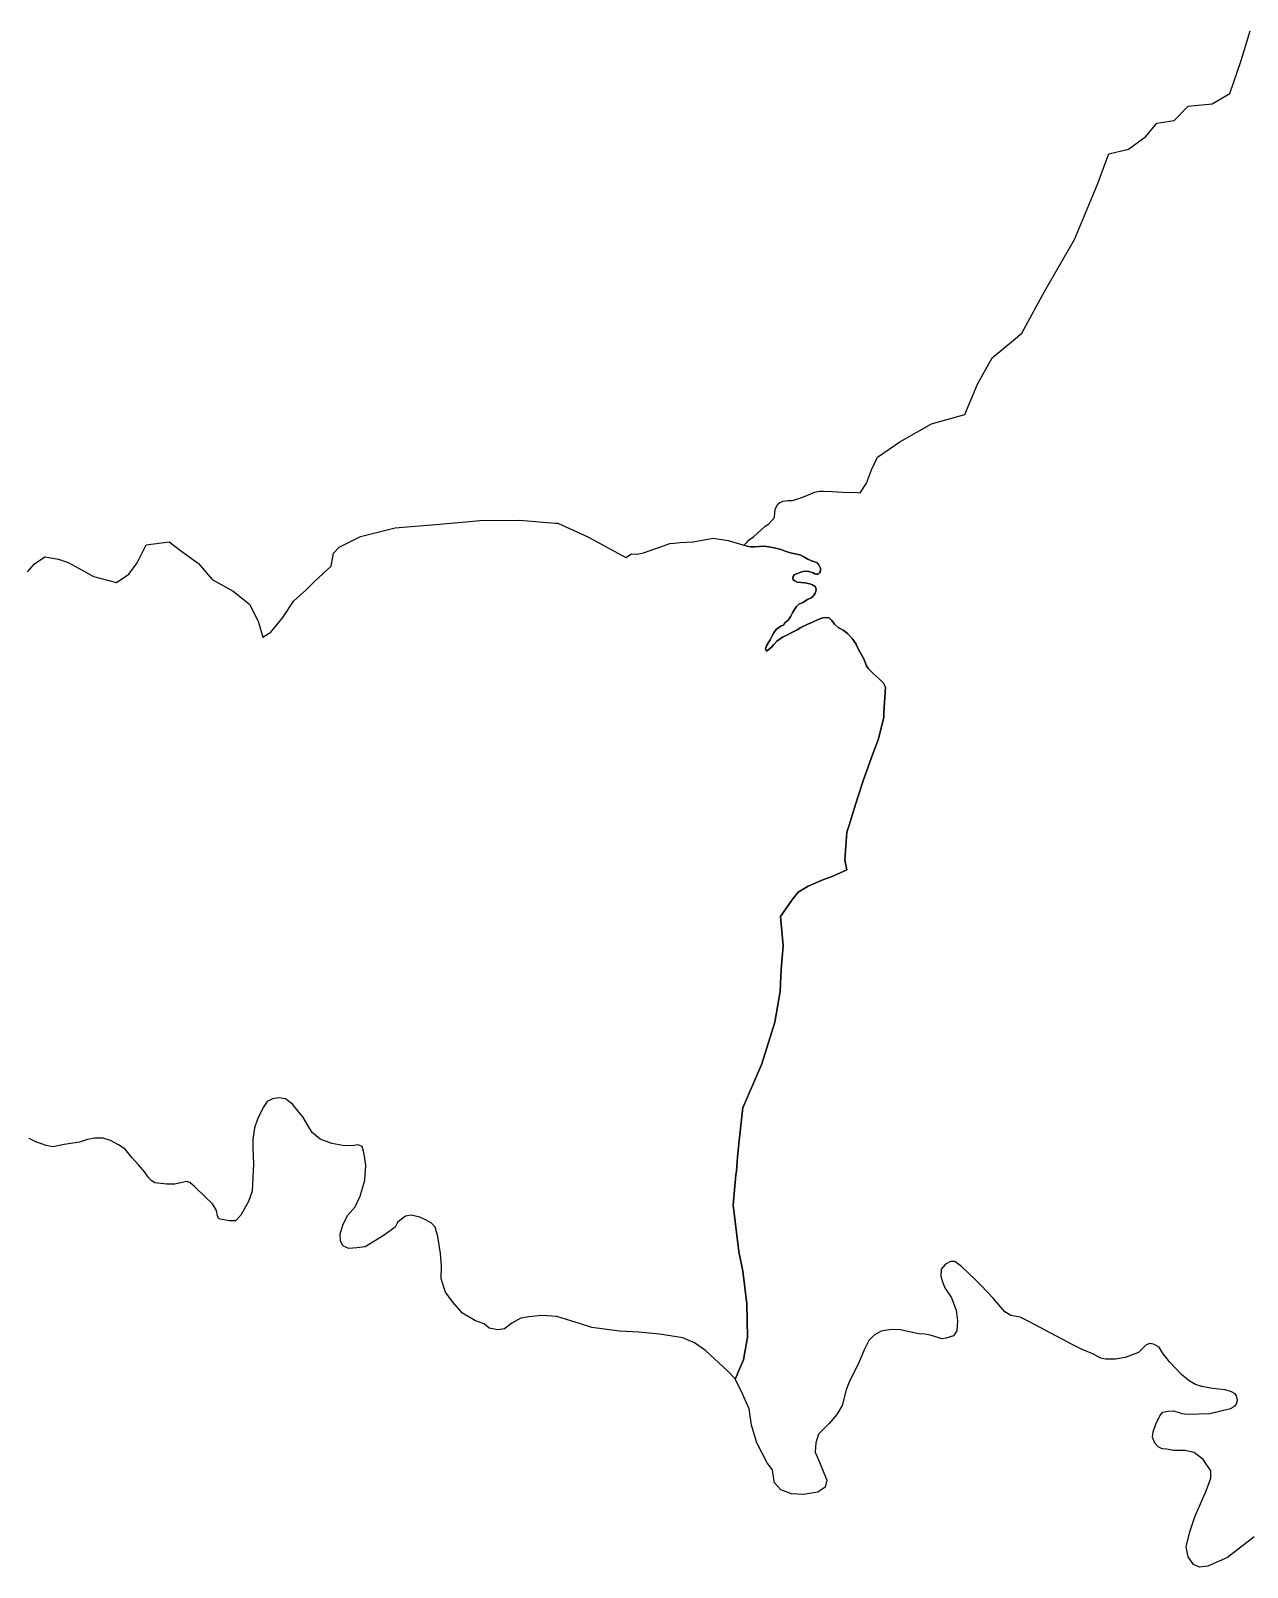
# Model space of a CAD drawing. Header units: metres. Extents: x 245125 to 394351, y 270578 to 4233311.
# Drawn here: x 289564 to 292349, y 4195822 to 4199341 of the extents above; entities that cross this region are included whole.
import ezdxf
from ezdxf.lldxf.tags import DXFTag

# ---------------------------------------------------------------- set-up
doc = ezdxf.new("R2010")
doc.units = ezdxf.units.M
doc.layers.add('ASTOTA', color=7, linetype='Continuous')
tags = doc.linetypes.add('HIDDEN', pattern=[0.375, 0.25, -0.125]).pattern_tags.tags
tags[6:7] = [DXFTag(74, 4), DXFTag(75, 0), DXFTag(340, '0'), DXFTag(46, 1.0), DXFTag(50, 0.0), DXFTag(44, 0.0), DXFTag(45, 0.0)]
tags[4:5] = [DXFTag(74, 4), DXFTag(75, 0), DXFTag(340, '0'), DXFTag(46, 1.0), DXFTag(50, 0.0), DXFTag(44, 0.0), DXFTag(45, 0.0)]

msp = doc.modelspace()

# ---------------------------------------------------------------- linework, layer by layer
at = {"layer": 'ASTOTA', "color": 253, "linetype": 'HIDDEN', "ltscale": 300}
for points in [[(292365.1, 4195891.1), (292303.8, 4195843.8), (292258.9, 4195824.2), (292239.7, 4195821.7), (292225.5, 4195828.4), (292213.4, 4195845.9), (292209.1, 4195868.4), (292217.6, 4195902.9), (292229, 4195937.5), (292255, 4195997), (292265.2, 4196025.6), (292265.5, 4196042.4), (292247.7, 4196068.7), (292227.7, 4196084.9), (292205.9, 4196088.9), (292180.3, 4196089.3), (292164.6, 4196092), (292154.4, 4196093.1), (292145.3, 4196097.9), (292137.2, 4196105.6), (292131.8, 4196119.9), (292133.8, 4196131.7), (292140, 4196149.1), (292149.1, 4196168.5), (292155.3, 4196176.7), (292167.1, 4196179.2), (292179.3, 4196180.2), (292190.6, 4196176.9), (292198.9, 4196173.8), (292213, 4196172.5), (292263, 4196174), (292310.2, 4196185.2), (292320.3, 4196190.8), (292324.6, 4196196.3), (292326.7, 4196204.4), (292324.5, 4196214.2), (292321.3, 4196219.2), (292313, 4196223.9), (292298.3, 4196227.8), (292269.6, 4196230.8), (292245.1, 4196236), (292230.3, 4196240.6), (292216.1, 4196249), (292198.1, 4196263.2), (292183.1, 4196279.5), (292170.7, 4196292.6), (292154.6, 4196313), (292147.2, 4196326), (292134.6, 4196332.5), (292124.8, 4196334.3), (292117, 4196330.3), (292099.7, 4196313.6), (292069.7, 4196301.8), (292047.1, 4196298.4), (292024.4, 4196298.7), (292013.9, 4196300.3), (291995.6, 4196310.5), (291984, 4196315.4), (291971.2, 4196320.7), (291948.4, 4196331.6), (291850.7, 4196383.5), (291828.8, 4196394.8), (291807.5, 4196398.7), (291794.3, 4196407), (291767.5, 4196437.9), (291740.1, 4196467.2), (291726.3, 4196480.6), (291694.6, 4196510.9), (291679.8, 4196521.7), (291669.5, 4196522.2), (291658.4, 4196516.3), (291648.3, 4196504.2), (291647.3, 4196488.7), (291651.5, 4196475.4), (291656.7, 4196461.9), (291671.7, 4196438.7), (291682.3, 4196410.9), (291685.5, 4196386.2), (291683.7, 4196363.1), (291676.1, 4196352), (291658.8, 4196346.3), (291650.7, 4196345.1), (291623.1, 4196353.5), (291610.8, 4196355.7), (291597.3, 4196356.4), (291578.6, 4196360.3), (291554.8, 4196365.8), (291533.4, 4196366), (291511, 4196362.6), (291494.5, 4196353), (291482.9, 4196340.9), (291471.8, 4196320), (291458.7, 4196288.6), (291438.3, 4196247.7), (291430.8, 4196228.1), (291421.7, 4196192), (291409.7, 4196171.6), (291391.8, 4196150.9), (291367.2, 4196126.9), (291361.2, 4196106.5), (291359.8, 4196085.1), (291370, 4196062.7), (291386.5, 4196021.2), (291382.6, 4196005.1), (291365.8, 4195993.8), (291333.1, 4195988.2), (291305.4, 4195989.6), (291281.1, 4195999.1), (291266.4, 4196014.9), (291263.9, 4196033.2), (291262.2, 4196044.8), (291250.2, 4196060.9), (291226.3, 4196106.5), (291214, 4196147.2), (291209, 4196184.5), (291193.1, 4196218.6), (291177, 4196253.3), (291180.1, 4196260.5), (291182.9, 4196267.2), (291195.4, 4196296.9), (291198.4, 4196314.1), (291204.6, 4196348.3), (291203.7, 4196425.3), (291193.9, 4196499.8), (291185.4, 4196545.1), (291171.8, 4196651), (291178.5, 4196720.8), (291179.3, 4196729), (291182.2, 4196761.7), (291185, 4196791.8), (291193.7, 4196867.9), (291194.4, 4196873.7), (291204.4, 4196896.9), (291238, 4196975.1), (291267.6, 4197070.3), (291279.5, 4197140.6), (291281.9, 4197191.5), (291286.5, 4197244.7), (291280.3, 4197312.4), (291306.3, 4197350), (291320.7, 4197368.3), (291344.1, 4197381.4), (291377.5, 4197396.2), (291400.5, 4197404.5), (291432.2, 4197419), (291427.9, 4197441.5), (291432.5, 4197505.1), (291437.3, 4197521.1), (291455.6, 4197581.2), (291471.5, 4197627.6), (291492, 4197684.5), (291504.7, 4197719.2), (291516.6, 4197768.7), (291517.2, 4197779.1), (291520.7, 4197837.4), (291516.5, 4197846.5), (291507.1, 4197855.9), (291493.3, 4197868.2), (291488, 4197873.5), (291481.7, 4197879.9), (291477, 4197886.5), (291470.8, 4197902.2), (291461.9, 4197918.4), (291454, 4197934.8), (291453.3, 4197936.4), (291444.8, 4197949.1), (291433.6, 4197960.5), (291423.5, 4197967.8), (291412.6, 4197974.3), (291403.7, 4197982.1), (291398.1, 4197989.9), (291392.4, 4197995.5), (291387, 4197997), (291377.5, 4197996.1), (291366.8, 4197992.4), (291353.7, 4197986.1), (291343.2, 4197981.8), (291327.3, 4197974.3), (291318.4, 4197968.9), (291306.1, 4197962.4), (291291.8, 4197955.4), (291285, 4197951.7), (291272.1, 4197942.7), (291266.2, 4197936.2), (291265, 4197935), (291260.5, 4197930.3), (291254.4, 4197924.9), (291248.4, 4197919.8), (291246.1, 4197925.2), (291248.6, 4197932.4), (291253.3, 4197939.7), (291256.5, 4197945.9), (291262.2, 4197956.4), (291265.4, 4197962.1), (291270.7, 4197969.6), (291276.5, 4197974.4), (291282.1, 4197977.8), (291287.3, 4197979.9), (291290.7, 4197985), (291297.9, 4197991.2), (291300.1, 4197994.2), (291304.4, 4198000), (291307.7, 4198007.9), (291312.7, 4198015.8), (291317.2, 4198022.1), (291322.2, 4198027.4), (291331.2, 4198031.8), (291341.9, 4198038.3), (291350.8, 4198042.5), (291353.9, 4198044.5), (291357.7, 4198048.7), (291360, 4198052.6), (291361.6, 4198057.1), (291362.1, 4198061.4), (291360.2, 4198067.1), (291353.8, 4198071.6), (291347.6, 4198074.6), (291336, 4198076.7), (291328.1, 4198077.1), (291318.7, 4198078.3), (291313.2, 4198080.8), (291309.7, 4198083.7), (291308.4, 4198087.5), (291309.6, 4198091.3), (291311.8, 4198094.5), (291317, 4198097.2), (291321, 4198099), (291328.9, 4198101.9), (291336.1, 4198103.1), (291345.4, 4198102.5), (291354.9, 4198099.5), (291359.3, 4198097.2), (291362.5, 4198096.1), (291366.4, 4198096.5), (291370, 4198099.2), (291371.2, 4198101.8), (291372.2, 4198103.6), (291372.1, 4198109.8), (291368.4, 4198117.9), (291364.2, 4198122), (291359, 4198124.7), (291351.5, 4198127.1), (291342.9, 4198131), (291333.7, 4198135.9), (291326.9, 4198139.9), (291320.6, 4198141.8), (291313.9, 4198143.2), (291306.3, 4198144.5), (291298.3, 4198146.4), (291291.4, 4198149.2), (291283.2, 4198152.1), (291275.9, 4198154.3), (291262.4, 4198157.3), (291253.4, 4198159), (291242.8, 4198160.5), (291231.2, 4198160), (291221, 4198159.3), (291212.8, 4198158.9), (291206.9, 4198159.9), (291196.5, 4198162.8), (291203.7, 4198169.2), (291208.1, 4198174.3), (291219.5, 4198182.6), (291234.6, 4198196.1), (291244.8, 4198205.3), (291254.4, 4198212.2), (291266.7, 4198226), (291267.1, 4198238.7), (291269, 4198246.7), (291274.5, 4198256.8), (291279, 4198260.6), (291286.5, 4198263.9), (291297.2, 4198265.2), (291307.4, 4198265.2), (291315.5, 4198267.5), (291332.8, 4198273.2), (291349.8, 4198280.4), (291358.6, 4198284.1), (291369.5, 4198286.5), (291378.9, 4198286.5), (291398.6, 4198285.8), (291422.9, 4198284.4), (291439.4, 4198283.5), (291450.4, 4198284), (291462.6, 4198282.7), (291477.2, 4198305), (291488.7, 4198335), (291502.8, 4198364.7), (291553.6, 4198399.3), (291625.8, 4198440.7), (291702.5, 4198462.3), (291731.2, 4198531.3), (291765.2, 4198592.2), (291813.8, 4198632.4), (291832.9, 4198648.2), (291884.8, 4198743.5), (291953.3, 4198862.8), (292006.9, 4198991.4), (292025.9, 4199042.9), (292032, 4199059.4), (292076.9, 4199069.8), (292117.1, 4199099.1), (292142.2, 4199129.5), (292181.3, 4199135.4), (292213.6, 4199168.4), (292268.8, 4199173.9), (292308.8, 4199197), (292335, 4199272.6), (292355.5, 4199341.1)], [(292365.1, 4195891.1), (292303.8, 4195843.8), (292258.9, 4195824.2), (292239.7, 4195821.7), (292225.5, 4195828.4), (292213.4, 4195845.9), (292209.1, 4195868.4), (292217.6, 4195902.9), (292229, 4195937.5), (292255, 4195997), (292265.2, 4196025.6), (292265.5, 4196042.4), (292247.7, 4196068.7), (292227.7, 4196084.9), (292205.9, 4196088.9), (292180.3, 4196089.3), (292164.6, 4196092), (292154.4, 4196093.1), (292145.3, 4196097.9), (292137.2, 4196105.6), (292131.8, 4196119.9), (292133.8, 4196131.7), (292140, 4196149.1), (292149.1, 4196168.5), (292155.3, 4196176.7), (292167.1, 4196179.2), (292179.3, 4196180.2), (292190.6, 4196176.9), (292198.9, 4196173.8), (292213, 4196172.5), (292263, 4196174), (292310.2, 4196185.2), (292320.3, 4196190.8), (292324.6, 4196196.3), (292326.7, 4196204.4), (292324.5, 4196214.2), (292321.3, 4196219.2), (292313, 4196223.9), (292298.3, 4196227.8), (292269.6, 4196230.8), (292245.1, 4196236), (292230.3, 4196240.6), (292216.1, 4196249), (292198.1, 4196263.2), (292183.1, 4196279.5), (292170.7, 4196292.6), (292154.6, 4196313), (292147.2, 4196326), (292134.6, 4196332.5), (292124.8, 4196334.3), (292117, 4196330.3), (292099.7, 4196313.6), (292069.7, 4196301.8), (292047.1, 4196298.4), (292024.4, 4196298.7), (292013.9, 4196300.3), (291995.6, 4196310.5), (291984, 4196315.4), (291971.2, 4196320.7), (291948.4, 4196331.6), (291850.7, 4196383.5), (291828.8, 4196394.8), (291807.5, 4196398.7), (291794.3, 4196407), (291767.5, 4196437.9), (291740.1, 4196467.2), (291726.3, 4196480.6), (291694.6, 4196510.9), (291679.8, 4196521.7), (291669.5, 4196522.2), (291658.4, 4196516.3), (291648.3, 4196504.2), (291647.3, 4196488.7), (291651.5, 4196475.4), (291656.7, 4196461.9), (291671.7, 4196438.7), (291682.3, 4196410.9), (291685.5, 4196386.2), (291683.7, 4196363.1), (291676.1, 4196352), (291658.8, 4196346.3), (291650.7, 4196345.1), (291623.1, 4196353.5), (291610.8, 4196355.7), (291597.3, 4196356.4), (291578.6, 4196360.3), (291554.8, 4196365.8), (291533.4, 4196366), (291511, 4196362.6), (291494.5, 4196353), (291482.9, 4196340.9), (291471.8, 4196320), (291458.7, 4196288.6), (291438.3, 4196247.7), (291430.8, 4196228.1), (291421.7, 4196192), (291409.7, 4196171.6), (291391.8, 4196150.9), (291367.2, 4196126.9), (291361.2, 4196106.5), (291359.8, 4196085.1), (291370, 4196062.7), (291386.5, 4196021.2), (291382.6, 4196005.1), (291365.8, 4195993.8), (291333.1, 4195988.2), (291305.4, 4195989.6), (291281.1, 4195999.1), (291266.4, 4196014.9), (291263.9, 4196033.2), (291262.2, 4196044.8), (291250.2, 4196060.9), (291226.3, 4196106.5), (291214, 4196147.2), (291209, 4196184.5), (291193.1, 4196218.6), (291177, 4196253.3), (291180.1, 4196260.5), (291182.9, 4196267.2), (291195.4, 4196296.9), (291198.4, 4196314.1), (291204.6, 4196348.3), (291203.7, 4196425.3), (291193.9, 4196499.8), (291185.4, 4196545.1), (291171.8, 4196651), (291178.5, 4196720.8), (291179.3, 4196729), (291182.2, 4196761.7), (291185, 4196791.8), (291193.7, 4196867.9), (291194.4, 4196873.7), (291204.4, 4196896.9), (291238, 4196975.1), (291267.6, 4197070.3), (291279.5, 4197140.6), (291281.9, 4197191.5), (291286.5, 4197244.7), (291280.3, 4197312.4), (291306.3, 4197350), (291320.7, 4197368.3), (291344.1, 4197381.4), (291377.5, 4197396.2), (291400.5, 4197404.5), (291432.2, 4197419), (291427.9, 4197441.5), (291432.5, 4197505.1), (291437.3, 4197521.1), (291455.6, 4197581.2), (291471.5, 4197627.6), (291492, 4197684.5), (291504.7, 4197719.2), (291516.6, 4197768.7), (291517.2, 4197779.1), (291520.7, 4197837.4), (291516.5, 4197846.5), (291507.1, 4197855.9), (291493.3, 4197868.2), (291488, 4197873.5), (291481.7, 4197879.9), (291477, 4197886.5), (291470.8, 4197902.2), (291461.9, 4197918.4), (291454, 4197934.8), (291453.3, 4197936.4), (291444.8, 4197949.1), (291433.6, 4197960.5), (291423.5, 4197967.8), (291412.6, 4197974.3), (291403.7, 4197982.1), (291398.1, 4197989.9), (291392.4, 4197995.5), (291387, 4197997), (291377.5, 4197996.1), (291366.8, 4197992.4), (291353.7, 4197986.1), (291343.2, 4197981.8), (291327.3, 4197974.3), (291318.4, 4197968.9), (291306.1, 4197962.4), (291291.8, 4197955.4), (291285, 4197951.7), (291272.1, 4197942.7), (291266.2, 4197936.2), (291265, 4197935), (291260.5, 4197930.3), (291254.4, 4197924.9), (291248.4, 4197919.8), (291246.1, 4197925.2), (291248.6, 4197932.4), (291253.3, 4197939.7), (291256.5, 4197945.9), (291262.2, 4197956.4), (291265.4, 4197962.1), (291270.7, 4197969.6), (291276.5, 4197974.4), (291282.1, 4197977.8), (291287.3, 4197979.9), (291290.7, 4197985), (291297.9, 4197991.2), (291300.1, 4197994.2), (291304.4, 4198000), (291307.7, 4198007.9), (291312.7, 4198015.8), (291317.2, 4198022.1), (291322.2, 4198027.4), (291331.2, 4198031.8), (291341.9, 4198038.3), (291350.8, 4198042.5), (291353.9, 4198044.5), (291357.7, 4198048.7), (291360, 4198052.6), (291361.6, 4198057.1), (291362.1, 4198061.4), (291360.2, 4198067.1), (291353.8, 4198071.6), (291347.6, 4198074.6), (291336, 4198076.7), (291328.1, 4198077.1), (291318.7, 4198078.3), (291313.2, 4198080.8), (291309.7, 4198083.7), (291308.4, 4198087.5), (291309.6, 4198091.3), (291311.8, 4198094.5), (291317, 4198097.2), (291321, 4198099), (291328.9, 4198101.9), (291336.1, 4198103.1), (291345.4, 4198102.5), (291354.9, 4198099.5), (291359.3, 4198097.2), (291362.5, 4198096.1), (291366.4, 4198096.5), (291370, 4198099.2), (291371.2, 4198101.8), (291372.2, 4198103.6), (291372.1, 4198109.8), (291368.4, 4198117.9), (291364.2, 4198122), (291359, 4198124.7), (291351.5, 4198127.1), (291342.9, 4198131), (291333.7, 4198135.9), (291326.9, 4198139.9), (291320.6, 4198141.8), (291313.9, 4198143.2), (291306.3, 4198144.5), (291298.3, 4198146.4), (291291.4, 4198149.2), (291283.2, 4198152.1), (291275.9, 4198154.3), (291262.4, 4198157.3), (291253.4, 4198159), (291242.8, 4198160.5), (291231.2, 4198160), (291221, 4198159.3), (291212.8, 4198158.9), (291206.9, 4198159.9), (291196.5, 4198162.8), (291203.7, 4198169.2), (291208.1, 4198174.3), (291219.5, 4198182.6), (291234.6, 4198196.1), (291244.8, 4198205.3), (291254.4, 4198212.2), (291266.7, 4198226), (291267.1, 4198238.7), (291269, 4198246.7), (291274.5, 4198256.8), (291279, 4198260.6), (291286.5, 4198263.9), (291297.2, 4198265.2), (291307.4, 4198265.2), (291315.5, 4198267.5), (291332.8, 4198273.2), (291349.8, 4198280.4), (291358.6, 4198284.1), (291369.5, 4198286.5), (291378.9, 4198286.5), (291398.6, 4198285.8), (291422.9, 4198284.4), (291439.4, 4198283.5), (291450.4, 4198284), (291462.6, 4198282.7), (291477.2, 4198305), (291488.7, 4198335), (291502.8, 4198364.7), (291553.6, 4198399.3), (291625.8, 4198440.7), (291702.5, 4198462.3), (291731.2, 4198531.3), (291765.2, 4198592.2), (291813.8, 4198632.4), (291832.9, 4198648.2), (291884.8, 4198743.5), (291953.3, 4198862.8), (292006.9, 4198991.4), (292025.9, 4199042.9), (292032, 4199059.4), (292076.9, 4199069.8), (292117.1, 4199099.1), (292142.2, 4199129.5), (292181.3, 4199135.4), (292213.6, 4199168.4), (292268.8, 4199173.9), (292308.8, 4199197), (292335, 4199272.6), (292355.5, 4199341.1)], [(289556.9, 4198101.5), (289572.5, 4198119.8), (289596.2, 4198136.3), (289627.7, 4198130.6), (289649.5, 4198123), (289683, 4198104.7), (289707.8, 4198091.2), (289760, 4198077.3), (289788.2, 4198096.2), (289807.8, 4198122.3), (289828.2, 4198163.7), (289880.8, 4198170.5), (289907.2, 4198150.8), (289948.3, 4198120.6), (289979, 4198084.3), (290027.1, 4198057.5), (290065.1, 4198027.7), (290084.5, 4197988.4), (290095.3, 4197951.8), (290113.3, 4197963.6), (290140.9, 4197997), (290166.2, 4198035.3), (290193.1, 4198059.2), (290214, 4198080.7), (290252.1, 4198114.7), (290257.4, 4198144.8), (290269.8, 4198158), (290271.9, 4198159.1), (290318.9, 4198183), (290398.3, 4198202.5), (290499.6, 4198211), (290568.2, 4198217), (290592.3, 4198219.1), (290682.6, 4198219.8), (290764.3, 4198213.2), (290764.8, 4198213.1), (290771.4, 4198212.9), (290772, 4198212.7), (290839.2, 4198182), (290926, 4198134.9), (290939.3, 4198143.1), (290951.1, 4198142.1), (290952.4, 4198142.4), (290966.7, 4198145.3), (290968.8, 4198146), (290992.5, 4198154.2), (291004, 4198158.1), (291027, 4198166.7), (291036.8, 4198167.7), (291050.6, 4198169.2), (291080.7, 4198170.6), (291126.3, 4198179.2), (291160.7, 4198173.8), (291173.3, 4198169.9), (291196.5, 4198162.8), (291206.9, 4198159.9), (291212.8, 4198158.9), (291221, 4198159.3), (291231.2, 4198160), (291242.8, 4198160.5), (291253.4, 4198159), (291262.4, 4198157.3), (291275.9, 4198154.3), (291283.2, 4198152.1), (291291.4, 4198149.2), (291298.3, 4198146.4), (291306.3, 4198144.5), (291313.9, 4198143.2), (291320.6, 4198141.8), (291326.9, 4198139.9), (291333.7, 4198135.9), (291342.9, 4198131), (291351.5, 4198127.1), (291359, 4198124.7), (291364.2, 4198122), (291368.4, 4198117.9), (291372.1, 4198109.8), (291372.2, 4198103.6), (291371.2, 4198101.8), (291370, 4198099.2), (291366.4, 4198096.5), (291362.5, 4198096.1), (291359.3, 4198097.2), (291354.9, 4198099.5), (291345.4, 4198102.5), (291336.1, 4198103.1), (291328.9, 4198101.9), (291321, 4198099), (291317, 4198097.2), (291311.8, 4198094.5), (291309.6, 4198091.3), (291308.4, 4198087.5), (291309.7, 4198083.7), (291313.2, 4198080.8), (291318.7, 4198078.3), (291328.1, 4198077.1), (291336, 4198076.7), (291347.6, 4198074.6), (291353.8, 4198071.6), (291360.2, 4198067.1), (291362.1, 4198061.4), (291361.6, 4198057.1), (291360, 4198052.6), (291357.7, 4198048.7), (291353.9, 4198044.5), (291350.8, 4198042.5), (291341.9, 4198038.3), (291331.2, 4198031.8), (291322.2, 4198027.4), (291317.2, 4198022.1), (291312.7, 4198015.8), (291307.7, 4198007.9), (291304.4, 4198000), (291300.1, 4197994.2), (291297.9, 4197991.2), (291290.7, 4197985), (291287.3, 4197979.9), (291282.1, 4197977.8), (291276.5, 4197974.4), (291270.7, 4197969.6), (291265.4, 4197962.1), (291262.2, 4197956.4), (291256.5, 4197945.9), (291253.3, 4197939.7), (291248.6, 4197932.4), (291246.1, 4197925.2), (291248.4, 4197919.8), (291254.4, 4197924.9), (291260.5, 4197930.3), (291265, 4197935), (291266.2, 4197936.2), (291272.1, 4197942.7), (291285, 4197951.7), (291291.8, 4197955.4), (291306.1, 4197962.4), (291318.4, 4197968.9), (291327.3, 4197974.3), (291343.2, 4197981.8), (291353.7, 4197986.1), (291366.8, 4197992.4), (291377.5, 4197996.1), (291387, 4197997), (291392.4, 4197995.5), (291398.1, 4197989.9), (291403.7, 4197982.1), (291412.6, 4197974.3), (291423.5, 4197967.8), (291433.6, 4197960.5), (291444.8, 4197949.1), (291453.3, 4197936.4), (291454, 4197934.8), (291461.9, 4197918.4), (291470.8, 4197902.2), (291477, 4197886.5), (291481.7, 4197879.9), (291488, 4197873.5), (291493.3, 4197868.2), (291507.1, 4197855.9), (291516.5, 4197846.5), (291520.7, 4197837.4), (291517.2, 4197779.1), (291516.6, 4197768.7), (291504.7, 4197719.2), (291492, 4197684.5), (291471.5, 4197627.6), (291455.6, 4197581.2), (291437.3, 4197521.1), (291432.5, 4197505.1), (291427.9, 4197441.5), (291432.2, 4197419), (291400.5, 4197404.5), (291377.5, 4197396.2), (291344.1, 4197381.4), (291320.7, 4197368.3), (291306.3, 4197350), (291280.3, 4197312.4), (291286.5, 4197244.7), (291281.9, 4197191.5), (291279.5, 4197140.6), (291267.6, 4197070.3), (291238, 4196975.1), (291204.4, 4196896.9), (291194.4, 4196873.7), (291193.7, 4196867.9), (291185, 4196791.8), (291182.2, 4196761.7), (291179.3, 4196729), (291178.5, 4196720.8), (291171.8, 4196651), (291185.4, 4196545.1), (291193.9, 4196499.8), (291203.7, 4196425.3), (291204.6, 4196348.3), (291198.4, 4196314.1), (291195.4, 4196296.9), (291182.9, 4196267.2), (291180.1, 4196260.5), (291177, 4196253.3), (291159.9, 4196270.8), (291108.8, 4196318.2), (291083.6, 4196335.8), (291056.7, 4196347), (291003.7, 4196355.5), (290955.8, 4196359.9), (290911.8, 4196362.7), (290848.8, 4196371.1), (290822.2, 4196379.1), (290768.6, 4196395.8), (290733.9, 4196398.7), (290704.3, 4196395.4), (290686.3, 4196392.3), (290665.3, 4196380.7), (290648.8, 4196368), (290633, 4196365.8), (290613.4, 4196369.5), (290601.9, 4196379.3), (290582.2, 4196386.4), (290552.5, 4196403.6), (290530.5, 4196429), (290513.7, 4196451.7), (290503.7, 4196482.3), (290504.3, 4196512.2), (290501.7, 4196540.6), (290496.3, 4196579.2), (290489.8, 4196600.8), (290481.5, 4196609.6), (290467.4, 4196617.4), (290455, 4196623.5), (290435.1, 4196627.8), (290422.3, 4196626), (290412.7, 4196618.7), (290404, 4196611.4), (290398.1, 4196600.4), (290372.9, 4196582.7), (290329.3, 4196556), (290310.6, 4196553.2), (290292.5, 4196551.5), (290278.6, 4196558), (290273.4, 4196569.1), (290272.6, 4196584.8), (290278.8, 4196605.5), (290288.8, 4196627.2), (290306.5, 4196647.1), (290318.5, 4196671.7), (290329, 4196708.1), (290330.9, 4196742.9), (290327, 4196768), (290322.7, 4196785.3), (290313.8, 4196789.4), (290299, 4196787.2), (290278.1, 4196787.8), (290253, 4196792.3), (290226.7, 4196802.2), (290208.3, 4196817.6), (290199.7, 4196831.2), (290187, 4196853.5), (290175.4, 4196867.3), (290162.9, 4196882.8), (290147.2, 4196894.3), (290132, 4196896.6), (290117.2, 4196894.5), (290105.3, 4196888.5), (290096.3, 4196874.6), (290083, 4196848.2), (290076.3, 4196828.1), (290072.1, 4196801.7), (290072.4, 4196781.3), (290074.1, 4196745.8), (290071.2, 4196683.1), (290062.7, 4196659.3), (290045.1, 4196628.4), (290032.5, 4196615), (290018.1, 4196614.9), (290002.2, 4196618.3), (289994.6, 4196620), (289991.5, 4196626.9), (289989.2, 4196638.7), (289980.2, 4196653.8), (289964.2, 4196669.1), (289940, 4196692.8), (289928.3, 4196703), (289921.6, 4196705), (289910.8, 4196703), (289893.8, 4196698.8), (289875.8, 4196699.1), (289848.4, 4196702.6), (289839.7, 4196707.8), (289833.1, 4196715.4), (289825.5, 4196726.4), (289810.6, 4196743.2), (289795.2, 4196760.1), (289780.5, 4196779.6), (289765.3, 4196789), (289746.7, 4196799.3), (289729.9, 4196804.6), (289710.1, 4196804.3), (289694.2, 4196801.6), (289675.6, 4196795.6), (289640.7, 4196790.3), (289614.7, 4196784.8), (289599.1, 4196787.6), (289575.7, 4196796.3), (289560.1, 4196804.1)], [(289556.9, 4198101.5), (289572.5, 4198119.8), (289596.2, 4198136.3), (289627.7, 4198130.6), (289649.5, 4198123), (289683, 4198104.7), (289707.8, 4198091.2), (289760, 4198077.3), (289788.2, 4198096.2), (289807.8, 4198122.3), (289828.2, 4198163.7), (289880.8, 4198170.5), (289907.2, 4198150.8), (289948.3, 4198120.6), (289979, 4198084.3), (290027.1, 4198057.5), (290065.1, 4198027.7), (290084.5, 4197988.4), (290095.3, 4197951.8), (290113.3, 4197963.6), (290140.9, 4197997), (290166.2, 4198035.3), (290193.1, 4198059.2), (290214, 4198080.7), (290252.1, 4198114.7), (290257.4, 4198144.8), (290269.8, 4198158), (290271.9, 4198159.1), (290318.9, 4198183), (290398.3, 4198202.5), (290499.6, 4198211), (290568.2, 4198217), (290592.3, 4198219.1), (290682.6, 4198219.8), (290764.3, 4198213.2), (290764.8, 4198213.1), (290771.4, 4198212.9), (290772, 4198212.7), (290839.2, 4198182), (290926, 4198134.9), (290939.3, 4198143.1), (290951.1, 4198142.1), (290952.4, 4198142.4), (290966.7, 4198145.3), (290968.8, 4198146), (290992.5, 4198154.2), (291004, 4198158.1), (291027, 4198166.7), (291036.8, 4198167.7), (291050.6, 4198169.2), (291080.7, 4198170.6), (291126.3, 4198179.2), (291160.7, 4198173.8), (291173.3, 4198169.9), (291196.5, 4198162.8), (291206.9, 4198159.9), (291212.8, 4198158.9), (291221, 4198159.3), (291231.2, 4198160), (291242.8, 4198160.5), (291253.4, 4198159), (291262.4, 4198157.3), (291275.9, 4198154.3), (291283.2, 4198152.1), (291291.4, 4198149.2), (291298.3, 4198146.4), (291306.3, 4198144.5), (291313.9, 4198143.2), (291320.6, 4198141.8), (291326.9, 4198139.9), (291333.7, 4198135.9), (291342.9, 4198131), (291351.5, 4198127.1), (291359, 4198124.7), (291364.2, 4198122), (291368.4, 4198117.9), (291372.1, 4198109.8), (291372.2, 4198103.6), (291371.2, 4198101.8), (291370, 4198099.2), (291366.4, 4198096.5), (291362.5, 4198096.1), (291359.3, 4198097.2), (291354.9, 4198099.5), (291345.4, 4198102.5), (291336.1, 4198103.1), (291328.9, 4198101.9), (291321, 4198099), (291317, 4198097.2), (291311.8, 4198094.5), (291309.6, 4198091.3), (291308.4, 4198087.5), (291309.7, 4198083.7), (291313.2, 4198080.8), (291318.7, 4198078.3), (291328.1, 4198077.1), (291336, 4198076.7), (291347.6, 4198074.6), (291353.8, 4198071.6), (291360.2, 4198067.1), (291362.1, 4198061.4), (291361.6, 4198057.1), (291360, 4198052.6), (291357.7, 4198048.7), (291353.9, 4198044.5), (291350.8, 4198042.5), (291341.9, 4198038.3), (291331.2, 4198031.8), (291322.2, 4198027.4), (291317.2, 4198022.1), (291312.7, 4198015.8), (291307.7, 4198007.9), (291304.4, 4198000), (291300.1, 4197994.2), (291297.9, 4197991.2), (291290.7, 4197985), (291287.3, 4197979.9), (291282.1, 4197977.8), (291276.5, 4197974.4), (291270.7, 4197969.6), (291265.4, 4197962.1), (291262.2, 4197956.4), (291256.5, 4197945.9), (291253.3, 4197939.7), (291248.6, 4197932.4), (291246.1, 4197925.2), (291248.4, 4197919.8), (291254.4, 4197924.9), (291260.5, 4197930.3), (291265, 4197935), (291266.2, 4197936.2), (291272.1, 4197942.7), (291285, 4197951.7), (291291.8, 4197955.4), (291306.1, 4197962.4), (291318.4, 4197968.9), (291327.3, 4197974.3), (291343.2, 4197981.8), (291353.7, 4197986.1), (291366.8, 4197992.4), (291377.5, 4197996.1), (291387, 4197997), (291392.4, 4197995.5), (291398.1, 4197989.9), (291403.7, 4197982.1), (291412.6, 4197974.3), (291423.5, 4197967.8), (291433.6, 4197960.5), (291444.8, 4197949.1), (291453.3, 4197936.4), (291454, 4197934.8), (291461.9, 4197918.4), (291470.8, 4197902.2), (291477, 4197886.5), (291481.7, 4197879.9), (291488, 4197873.5), (291493.3, 4197868.2), (291507.1, 4197855.9), (291516.5, 4197846.5), (291520.7, 4197837.4), (291517.2, 4197779.1), (291516.6, 4197768.7), (291504.7, 4197719.2), (291492, 4197684.5), (291471.5, 4197627.6), (291455.6, 4197581.2), (291437.3, 4197521.1), (291432.5, 4197505.1), (291427.9, 4197441.5), (291432.2, 4197419), (291400.5, 4197404.5), (291377.5, 4197396.2), (291344.1, 4197381.4), (291320.7, 4197368.3), (291306.3, 4197350), (291280.3, 4197312.4), (291286.5, 4197244.7), (291281.9, 4197191.5), (291279.5, 4197140.6), (291267.6, 4197070.3), (291238, 4196975.1), (291204.4, 4196896.9), (291194.4, 4196873.7), (291193.7, 4196867.9), (291185, 4196791.8), (291182.2, 4196761.7), (291179.3, 4196729), (291178.5, 4196720.8), (291171.8, 4196651), (291185.4, 4196545.1), (291193.9, 4196499.8), (291203.7, 4196425.3), (291204.6, 4196348.3), (291198.4, 4196314.1), (291195.4, 4196296.9), (291182.9, 4196267.2), (291180.1, 4196260.5), (291177, 4196253.3), (291159.9, 4196270.8), (291108.8, 4196318.2), (291083.6, 4196335.8), (291056.7, 4196347), (291003.7, 4196355.5), (290955.8, 4196359.9), (290911.8, 4196362.7), (290848.8, 4196371.1), (290822.2, 4196379.1), (290768.6, 4196395.8), (290733.9, 4196398.7), (290704.3, 4196395.4), (290686.3, 4196392.3), (290665.3, 4196380.7), (290648.8, 4196368), (290633, 4196365.8), (290613.4, 4196369.5), (290601.9, 4196379.3), (290582.2, 4196386.4), (290552.5, 4196403.6), (290530.5, 4196429), (290513.7, 4196451.7), (290503.7, 4196482.3), (290504.3, 4196512.2), (290501.7, 4196540.6), (290496.3, 4196579.2), (290489.8, 4196600.8), (290481.5, 4196609.6), (290467.4, 4196617.4), (290455, 4196623.5), (290435.1, 4196627.8), (290422.3, 4196626), (290412.7, 4196618.7), (290404, 4196611.4), (290398.1, 4196600.4), (290372.9, 4196582.7), (290329.3, 4196556), (290310.6, 4196553.2), (290292.5, 4196551.5), (290278.6, 4196558), (290273.4, 4196569.1), (290272.6, 4196584.8), (290278.8, 4196605.5), (290288.8, 4196627.2), (290306.5, 4196647.1), (290318.5, 4196671.7), (290329, 4196708.1), (290330.9, 4196742.9), (290327, 4196768), (290322.7, 4196785.3), (290313.8, 4196789.4), (290299, 4196787.2), (290278.1, 4196787.8), (290253, 4196792.3), (290226.7, 4196802.2), (290208.3, 4196817.6), (290199.7, 4196831.2), (290187, 4196853.5), (290175.4, 4196867.3), (290162.9, 4196882.8), (290147.2, 4196894.3), (290132, 4196896.6), (290117.2, 4196894.5), (290105.3, 4196888.5), (290096.3, 4196874.6), (290083, 4196848.2), (290076.3, 4196828.1), (290072.1, 4196801.7), (290072.4, 4196781.3), (290074.1, 4196745.8), (290071.2, 4196683.1), (290062.7, 4196659.3), (290045.1, 4196628.4), (290032.5, 4196615), (290018.1, 4196614.9), (290002.2, 4196618.3), (289994.6, 4196620), (289991.5, 4196626.9), (289989.2, 4196638.7), (289980.2, 4196653.8), (289964.2, 4196669.1), (289940, 4196692.8), (289928.3, 4196703), (289921.6, 4196705), (289910.8, 4196703), (289893.8, 4196698.8), (289875.8, 4196699.1), (289848.4, 4196702.6), (289839.7, 4196707.8), (289833.1, 4196715.4), (289825.5, 4196726.4), (289810.6, 4196743.2), (289795.2, 4196760.1), (289780.5, 4196779.6), (289765.3, 4196789), (289746.7, 4196799.3), (289729.9, 4196804.6), (289710.1, 4196804.3), (289694.2, 4196801.6), (289675.6, 4196795.6), (289640.7, 4196790.3), (289614.7, 4196784.8), (289599.1, 4196787.6), (289575.7, 4196796.3), (289560.1, 4196804.1)], [(289556.9, 4198101.5), (289572.5, 4198119.8), (289596.2, 4198136.3), (289627.7, 4198130.6), (289649.5, 4198123), (289683, 4198104.7), (289707.8, 4198091.2), (289760, 4198077.3), (289788.2, 4198096.2), (289807.8, 4198122.3), (289828.2, 4198163.7), (289880.8, 4198170.5), (289907.2, 4198150.8), (289948.3, 4198120.6), (289979, 4198084.3), (290027.1, 4198057.5), (290065.1, 4198027.7), (290084.5, 4197988.4), (290095.3, 4197951.8), (290113.3, 4197963.6), (290140.9, 4197997), (290166.2, 4198035.3), (290193.1, 4198059.2), (290214, 4198080.7), (290252.1, 4198114.7), (290257.4, 4198144.8), (290269.8, 4198158), (290271.9, 4198159.1), (290318.9, 4198183), (290398.3, 4198202.5), (290499.6, 4198211), (290568.2, 4198217), (290592.3, 4198219.1), (290682.6, 4198219.8), (290764.3, 4198213.2), (290764.8, 4198213.1), (290771.4, 4198212.9), (290772, 4198212.7), (290839.2, 4198182), (290926, 4198134.9), (290939.3, 4198143.1), (290951.1, 4198142.1), (290952.4, 4198142.4), (290966.7, 4198145.3), (290968.8, 4198146), (290992.5, 4198154.2), (291004, 4198158.1), (291027, 4198166.7), (291036.8, 4198167.7), (291050.6, 4198169.2), (291080.7, 4198170.6), (291126.3, 4198179.2), (291160.7, 4198173.8), (291173.3, 4198169.9), (291196.5, 4198162.8), (291206.9, 4198159.9), (291212.8, 4198158.9), (291221, 4198159.3), (291231.2, 4198160), (291242.8, 4198160.5), (291253.4, 4198159), (291262.4, 4198157.3), (291275.9, 4198154.3), (291283.2, 4198152.1), (291291.4, 4198149.2), (291298.3, 4198146.4), (291306.3, 4198144.5), (291313.9, 4198143.2), (291320.6, 4198141.8), (291326.9, 4198139.9), (291333.7, 4198135.9), (291342.9, 4198131), (291351.5, 4198127.1), (291359, 4198124.7), (291364.2, 4198122), (291368.4, 4198117.9), (291372.1, 4198109.8), (291372.2, 4198103.6), (291371.2, 4198101.8), (291370, 4198099.2), (291366.4, 4198096.5), (291362.5, 4198096.1), (291359.3, 4198097.2), (291354.9, 4198099.5), (291345.4, 4198102.5), (291336.1, 4198103.1), (291328.9, 4198101.9), (291321, 4198099), (291317, 4198097.2), (291311.8, 4198094.5), (291309.6, 4198091.3), (291308.4, 4198087.5), (291309.7, 4198083.7), (291313.2, 4198080.8), (291318.7, 4198078.3), (291328.1, 4198077.1), (291336, 4198076.7), (291347.6, 4198074.6), (291353.8, 4198071.6), (291360.2, 4198067.1), (291362.1, 4198061.4), (291361.6, 4198057.1), (291360, 4198052.6), (291357.7, 4198048.7), (291353.9, 4198044.5), (291350.8, 4198042.5), (291341.9, 4198038.3), (291331.2, 4198031.8), (291322.2, 4198027.4), (291317.2, 4198022.1), (291312.7, 4198015.8), (291307.7, 4198007.9), (291304.4, 4198000), (291300.1, 4197994.2), (291297.9, 4197991.2), (291290.7, 4197985), (291287.3, 4197979.9), (291282.1, 4197977.8), (291276.5, 4197974.4), (291270.7, 4197969.6), (291265.4, 4197962.1), (291262.2, 4197956.4), (291256.5, 4197945.9), (291253.3, 4197939.7), (291248.6, 4197932.4), (291246.1, 4197925.2), (291248.4, 4197919.8), (291254.4, 4197924.9), (291260.5, 4197930.3), (291265, 4197935), (291266.2, 4197936.2), (291272.1, 4197942.7), (291285, 4197951.7), (291291.8, 4197955.4), (291306.1, 4197962.4), (291318.4, 4197968.9), (291327.3, 4197974.3), (291343.2, 4197981.8), (291353.7, 4197986.1), (291366.8, 4197992.4), (291377.5, 4197996.1), (291387, 4197997), (291392.4, 4197995.5), (291398.1, 4197989.9), (291403.7, 4197982.1), (291412.6, 4197974.3), (291423.5, 4197967.8), (291433.6, 4197960.5), (291444.8, 4197949.1), (291453.3, 4197936.4), (291454, 4197934.8), (291461.9, 4197918.4), (291470.8, 4197902.2), (291477, 4197886.5), (291481.7, 4197879.9), (291488, 4197873.5), (291493.3, 4197868.2), (291507.1, 4197855.9), (291516.5, 4197846.5), (291520.7, 4197837.4), (291517.2, 4197779.1), (291516.6, 4197768.7), (291504.7, 4197719.2), (291492, 4197684.5), (291471.5, 4197627.6), (291455.6, 4197581.2), (291437.3, 4197521.1), (291432.5, 4197505.1), (291427.9, 4197441.5), (291432.2, 4197419), (291400.5, 4197404.5), (291377.5, 4197396.2), (291344.1, 4197381.4), (291320.7, 4197368.3), (291306.3, 4197350), (291280.3, 4197312.4), (291286.5, 4197244.7), (291281.9, 4197191.5), (291279.5, 4197140.6), (291267.6, 4197070.3), (291238, 4196975.1), (291204.4, 4196896.9), (291194.4, 4196873.7), (291193.7, 4196867.9), (291185, 4196791.8), (291182.2, 4196761.7), (291179.3, 4196729), (291178.5, 4196720.8), (291171.8, 4196651), (291185.4, 4196545.1), (291193.9, 4196499.8), (291203.7, 4196425.3), (291204.6, 4196348.3), (291198.4, 4196314.1), (291195.4, 4196296.9), (291182.9, 4196267.2), (291180.1, 4196260.5), (291177, 4196253.3), (291159.9, 4196270.8), (291108.8, 4196318.2), (291083.6, 4196335.8), (291056.7, 4196347), (291003.7, 4196355.5), (290955.8, 4196359.9), (290911.8, 4196362.7), (290848.8, 4196371.1), (290822.2, 4196379.1), (290768.6, 4196395.8), (290733.9, 4196398.7), (290704.3, 4196395.4), (290686.3, 4196392.3), (290665.3, 4196380.7), (290648.8, 4196368), (290633, 4196365.8), (290613.4, 4196369.5), (290601.9, 4196379.3), (290582.2, 4196386.4), (290552.5, 4196403.6), (290530.5, 4196429), (290513.7, 4196451.7), (290503.7, 4196482.3), (290504.3, 4196512.2), (290501.7, 4196540.6), (290496.3, 4196579.2), (290489.8, 4196600.8), (290481.5, 4196609.6), (290467.4, 4196617.4), (290455, 4196623.5), (290435.1, 4196627.8), (290422.3, 4196626), (290412.7, 4196618.7), (290404, 4196611.4), (290398.1, 4196600.4), (290372.9, 4196582.7), (290329.3, 4196556), (290310.6, 4196553.2), (290292.5, 4196551.5), (290278.6, 4196558), (290273.4, 4196569.1), (290272.6, 4196584.8), (290278.8, 4196605.5), (290288.8, 4196627.2), (290306.5, 4196647.1), (290318.5, 4196671.7), (290329, 4196708.1), (290330.9, 4196742.9), (290327, 4196768), (290322.7, 4196785.3), (290313.8, 4196789.4), (290299, 4196787.2), (290278.1, 4196787.8), (290253, 4196792.3), (290226.7, 4196802.2), (290208.3, 4196817.6), (290199.7, 4196831.2), (290187, 4196853.5), (290175.4, 4196867.3), (290162.9, 4196882.8), (290147.2, 4196894.3), (290132, 4196896.6), (290117.2, 4196894.5), (290105.3, 4196888.5), (290096.3, 4196874.6), (290083, 4196848.2), (290076.3, 4196828.1), (290072.1, 4196801.7), (290072.4, 4196781.3), (290074.1, 4196745.8), (290071.2, 4196683.1), (290062.7, 4196659.3), (290045.1, 4196628.4), (290032.5, 4196615), (290018.1, 4196614.9), (290002.2, 4196618.3), (289994.6, 4196620), (289991.5, 4196626.9), (289989.2, 4196638.7), (289980.2, 4196653.8), (289964.2, 4196669.1), (289940, 4196692.8), (289928.3, 4196703), (289921.6, 4196705), (289910.8, 4196703), (289893.8, 4196698.8), (289875.8, 4196699.1), (289848.4, 4196702.6), (289839.7, 4196707.8), (289833.1, 4196715.4), (289825.5, 4196726.4), (289810.6, 4196743.2), (289795.2, 4196760.1), (289780.5, 4196779.6), (289765.3, 4196789), (289746.7, 4196799.3), (289729.9, 4196804.6), (289710.1, 4196804.3), (289694.2, 4196801.6), (289675.6, 4196795.6), (289640.7, 4196790.3), (289614.7, 4196784.8), (289599.1, 4196787.6), (289575.7, 4196796.3), (289560.1, 4196804.1)]]:
    msp.add_lwpolyline(points, dxfattribs=at)

doc.saveas('drawing.dxf')
